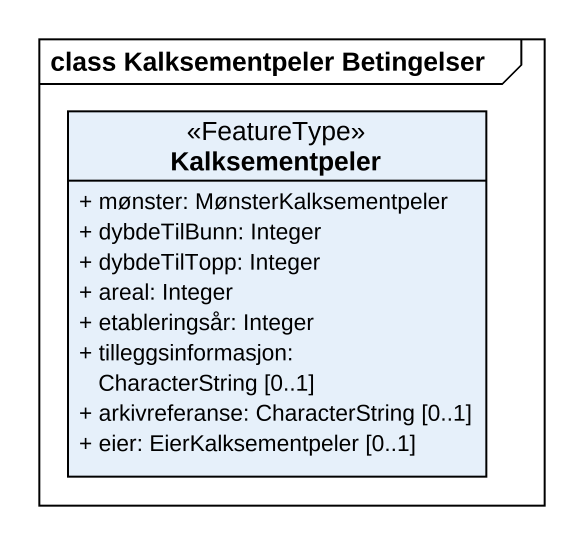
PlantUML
@startuml
mainframe class Kalksementpeler Betingelser
hide circle
hide empty members
skinparam classAttributeIconSize 0
class Kalksementpeler <<FeatureType>> {
  + mønster: MønsterKalksementpeler
  + dybdeTilBunn: Integer
  + dybdeTilTopp: Integer
  + areal: Integer
  + etableringsår: Integer
  + tilleggsinformasjon: CharacterString [0..1]
  + arkivreferanse: CharacterString [0..1]
  + eier: EierKalksementpeler [0..1]
}
@enduml
